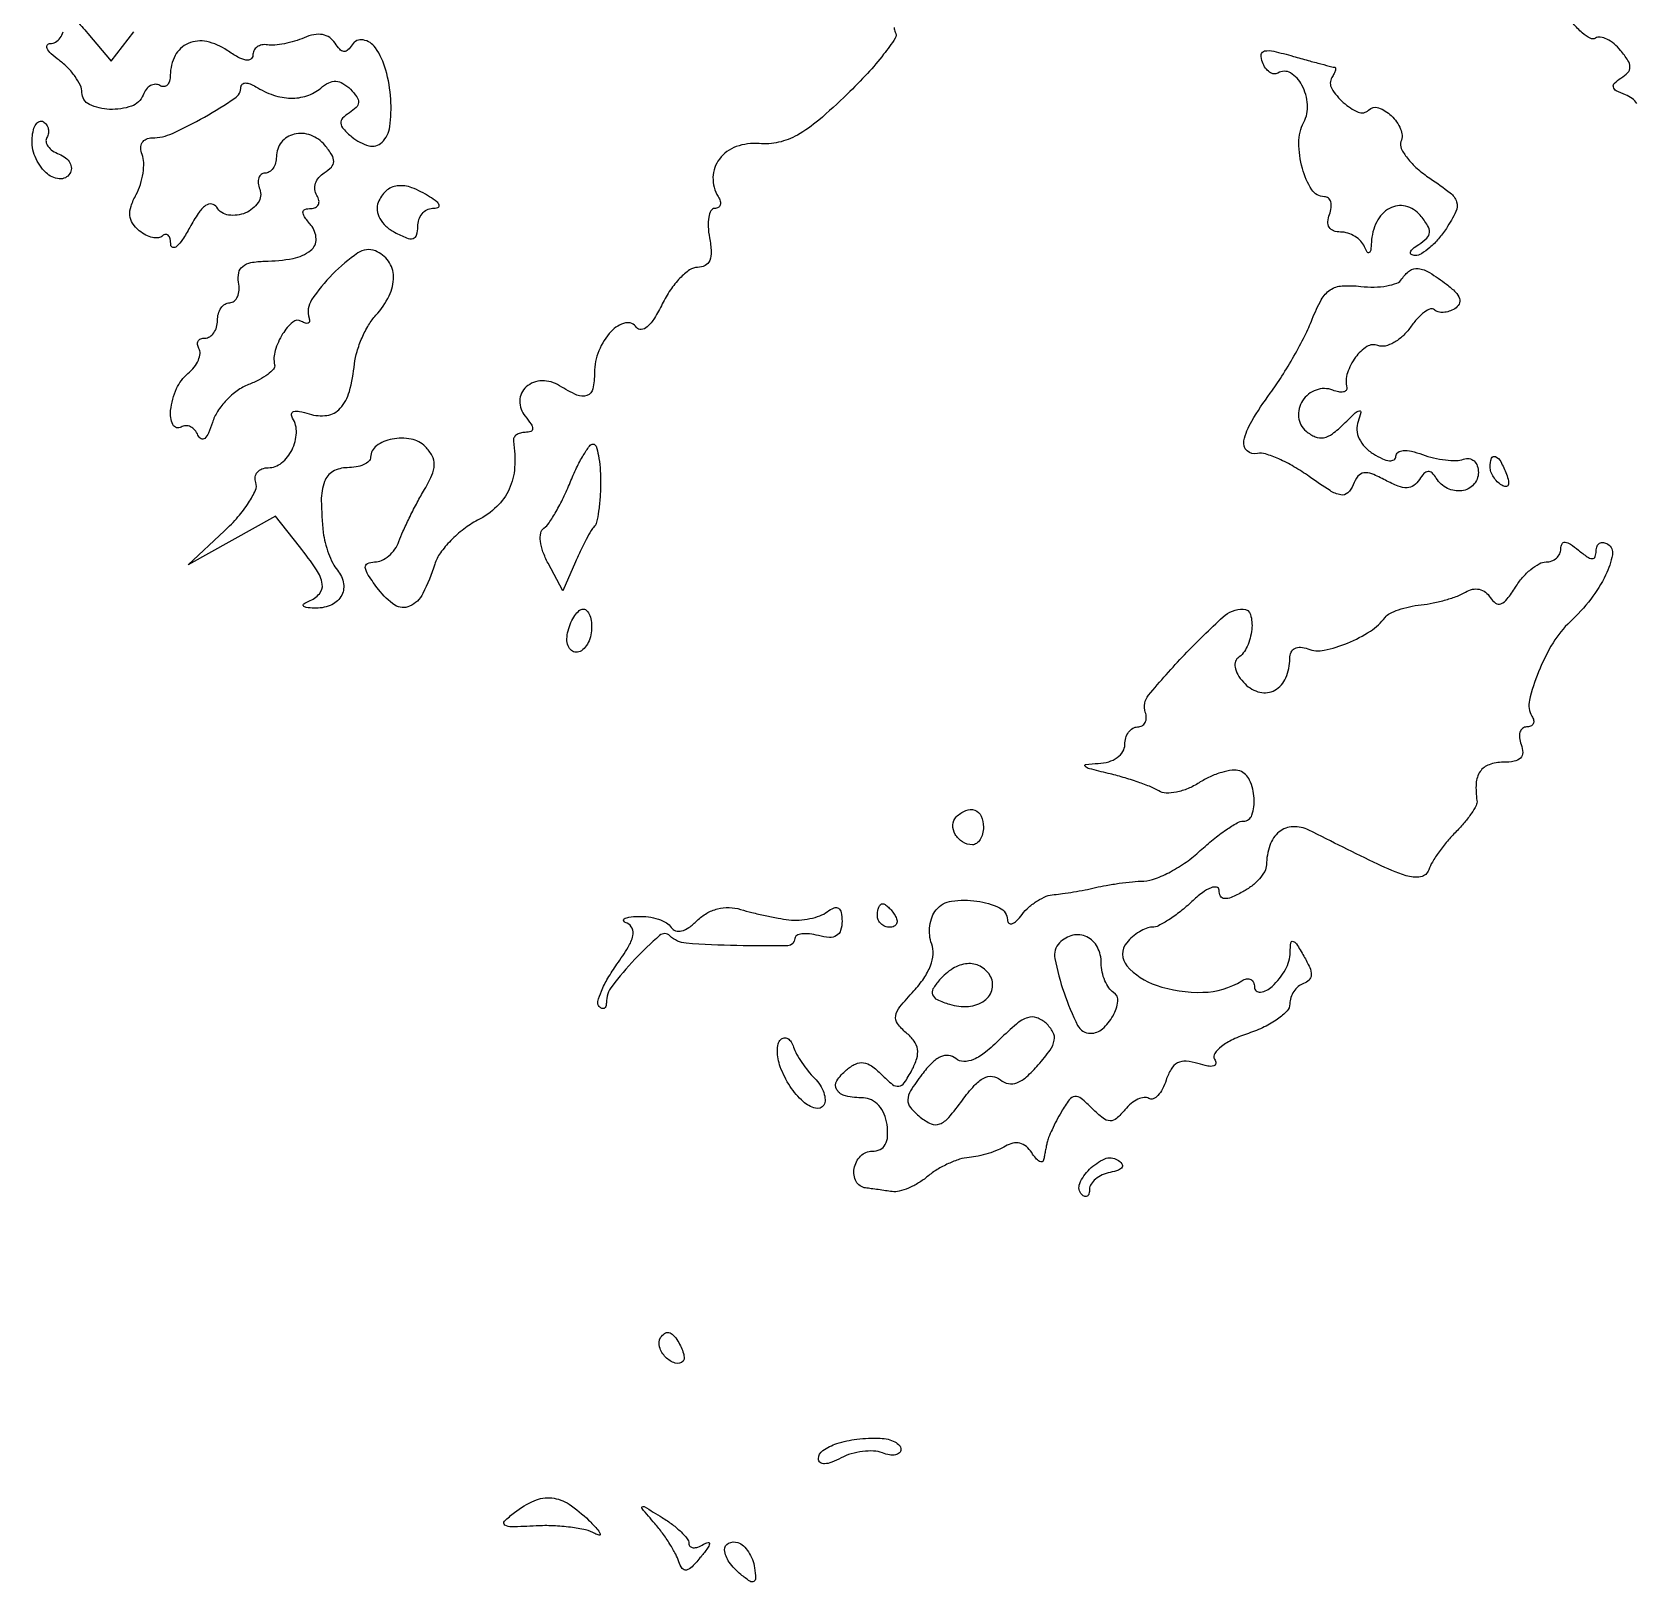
# Model space of a CAD drawing. Extents: x 1 to 578, y 1 to 707.
# Drawn here: x 278.3 to 414.2, y 223.4 to 355 of the extents above; entities that cross this region are included whole.
import ezdxf

# ---------------------------------------------------------------- set-up
doc = ezdxf.new("R2010")
doc.units = 0

msp = doc.modelspace()

# ---------------------------------------------------------------- linework, layer by layer
for points in [[(351.434898, 355.359984, 0.169908), (351.522157, 354.96415, -0.294484), (351.512163, 354.443803, -0.0169), (350.530641, 353.085609, -0.021376), (349.162847, 351.469334, -0.01364), (347.444465, 349.70549, -0.015769), (345.022191, 347.495336, -0.049151), (343.214118, 346.231959, -0.072099), (341.622616, 345.618863, -0.077316), (339.961121, 345.503308, 0.10894), (338.029278, 345.246547, 0.1421), (336.596859, 344.198919, 0.159785), (336.04878, 342.650133, 0.14521), (336.494469, 341.008949, -0.068467), (336.665481, 340.622748, -0.142507), (336.664511, 340.296379, -0.19045), (336.496898, 340.08151, -0.133773), (336.197689, 340, 0.27323), (335.881525, 339.81329, 0.082374), (335.68808, 339.265625, 0.057136), (335.638746, 338.458069, 0.033951), (335.755249, 337.5, -0.033884), (335.895841, 336.34512, -0.110103), (335.769203, 335.588897, -0.176214), (335.38158, 335.159311, -0.122572), (334.74148, 335, 0.153732), (334.064338, 334.786764, 0.048287), (333.246607, 334.088653, 0.043055), (332.43223, 333.084858, 0.036144), (331.747242, 331.897543, -0.025858), (331.08894, 330.700294, -0.069585), (330.469459, 329.954853, -0.153966), (329.954073, 329.716648, -0.294233), (329.558581, 329.905214, 0.327143), (328.624087, 330.283765, 0.144788), (327.413473, 329.566239, 0.089971), (326.365827, 327.927184, 0.097626), (326, 326.071429, -0.053376), (325.853834, 324.706133, -0.254931), (325.358981, 324.133348, -0.199461), (324.501963, 324.163115, -0.033882), (323.033538, 324.95811, 0.145932), (321.542888, 325.377296, 0.179248), (320.203919, 324.857314, 0.209014), (319.655088, 323.671754, 0.180468), (320.110114, 322.367321, -0.022742), (320.613289, 321.701631, -0.149283), (320.737609, 321.307287, -0.318696), (320.579259, 321.079765, -0.08665), (320.122445, 321, 0.06625), (319.702112, 320.944061, 0.094521), (319.364504, 320.779688, 0.118556), (319.16166, 320.535518, 0.154667), (319.118421, 320.25, -0.055754), (319.219376, 318.018439, -0.090232), (318.757667, 316.180835, -0.096152), (317.707575, 314.703229, -0.071114), (316.070869, 313.536648, 0.043736), (314.898085, 312.793726, 0.036643), (313.795722, 311.816423, 0.03815), (312.917576, 310.765226, 0.078246), (312.438937, 309.807607, -0.039175), (311.430413, 307.323362, -0.172132), (310.307307, 306.243168, -0.258741), (309.064156, 306.344554, -0.084399), (307.677306, 307.652562, -0.013447), (306.793516, 308.892206, -0.112564), (306.54737, 309.530077, -0.334636), (306.734152, 309.870565, -0.106198), (307.336684, 310, 0.108368), (307.930638, 310.130261, 0.068051), (308.532489, 310.514062, 0.063412), (309.050703, 311.080955, 0.066858), (309.39935, 311.75, -0.019384), (309.742361, 312.594922, -0.007849), (310.272075, 313.719809, -0.007753), (310.880452, 314.913621, -0.009769), (311.48198, 315.998287, 0.024396), (312.182865, 317.354137, 0.09672), (312.400649, 318.261831, 0.137192), (312.22541, 319.01011, 0.070786), (311.64354, 319.785032, 0.149496), (310.430922, 320.429654, 0.095689), (308.8235, 320.431278, 0.109611), (307.491393, 319.855248, 0.240562), (307, 318.893011, -0.208972), (306.850784, 318.551578, -0.081888), (306.4125, 318.262322, -0.06238), (305.765672, 318.065528, -0.042713), (305, 318, 0.132381), (303.802631, 317.677328, 0.174938), (303.082196, 316.818452, 0.092777), (302.813114, 315.217967, 0.021881), (302.98242, 312.5, 0.036129), (303.136249, 311.645883, 0.02702), (303.423036, 310.73318, 0.027579), (303.7892, 309.898982, 0.054497), (304.183664, 309.293805, -0.132021), (304.696942, 308.156715, -0.181031), (304.479561, 307.065829, -0.162435), (303.563907, 306.30414, -0.104998), (302.190983, 306.078947, -0.019863), (301.526115, 306.136518, -0.202031), (301.291436, 306.272383, -0.441201), (301.323664, 306.445828, -0.043159), (301.75, 306.662281, 0.115899), (302.653997, 307.299898, 0.226827), (302.891748, 308.127864, 0.106813), (302.413039, 309.328848, 0.018603), (300.968546, 311.312858), (298.937092, 313.895433), (295.218546, 311.827303), (291.5, 309.759173), (294.588475, 312.629587, 0.026605), (295.74015, 313.820195, 0.035311), (296.645804, 315.024004, 0.038068), (297.222935, 316.084731, 0.189118), (297.255141, 316.75, -0.11596), (297.209988, 317.226091, -0.142057), (297.390916, 317.632812, -0.129608), (297.77825, 317.904818, -0.088846), (298.309678, 318, 0.174142), (299.439073, 318.405651, 0.106222), (300.328323, 319.529244, 0.102506), (300.697941, 320.955652, 0.151857), (300.378015, 322.197376, -0.155219), (300.287669, 322.557819, -0.323872), (300.462234, 322.76984, -0.115282), (300.961983, 322.782843, -0.025955), (301.790614, 322.566457, 0.112351), (303.287986, 322.441032, 0.175729), (304.417895, 323.04096, 0.118621), (305.191688, 324.461935, 0.039094), (305.630749, 326.81638, -0.046696), (305.842067, 327.861311, -0.030388), (306.2688, 329.017341, -0.030503), (306.828303, 330.104318, -0.049844), (307.443368, 330.937422, 0.069336), (308.565054, 332.587183, 0.117203), (308.936685, 334.208512, 0.152688), (308.510058, 335.535531, 0.148655), (307.399553, 336.400172, 0.247264), (305.9161, 336.223712, 0.047358), (303.768448, 334.422668, 0.047388), (301.987286, 332.236211, 0.229859), (301.774777, 330.695048, -0.098651), (301.807672, 330.417995, -0.27925), (301.69859, 330.266202, -0.18836), (301.464702, 330.259019, -0.053029), (301.129561, 330.419927, 0.328058), (300.388976, 330.360242, 0.075884), (299.527819, 329.347972, 0.065411), (298.897505, 327.947065, 0.126689), (298.848564, 326.728033, -0.237505), (298.755587, 326.370564, -0.050223), (298.269486, 325.918071, -0.042497), (297.539898, 325.456272, -0.029018), (296.644017, 325.054755, 0.065338), (295.684864, 324.538449, 0.046391), (294.762962, 323.73473, 0.046712), (294.012978, 322.78361, 0.07025), (293.569393, 321.826722, -0.027106), (293.247789, 320.940214, -0.112781), (292.916377, 320.482625, -0.321658), (292.612265, 320.453049, -0.165013), (292.347289, 320.756231, 0.07861), (292.080371, 321.19347, 0.104488), (291.712713, 321.477402, 0.120711), (291.303463, 321.564256, 0.131358), (290.91459, 321.447214, -0.448355), (290.219584, 321.654155, -0.141989), (290.028308, 322.867628, -0.07045), (290.531632, 324.711933, -0.118293), (291.48899, 325.990862, 0.050777), (292.018024, 326.529284, 0.064546), (292.379611, 327.124078, 0.078442), (292.528516, 327.682148, 0.165938), (292.429973, 328.113307, -0.096707), (292.30238, 328.451507, -0.174428), (292.354029, 328.739534, -0.171182), (292.578731, 328.932242, -0.09272), (292.940983, 329, 0.140337), (293.344827, 329.115626, 0.099915), (293.688914, 329.440625, 0.085131), (293.920655, 329.926682, 0.06887), (294, 330.5, -0.067835), (294.078147, 331.073353, -0.084459), (294.306627, 331.559375, -0.099695), (294.64578, 331.88438, -0.14229), (295.043837, 332, 0.177391), (295.417952, 332.137041, 0.115759), (295.694732, 332.510306, 0.086708), (295.829087, 333.072533, 0.057349), (295.793837, 333.737211, -0.092406), (295.807275, 334.540288, -0.174208), (296.139633, 335.087307, -0.126493), (296.840687, 335.407314, -0.039528), (298, 335.520766, 0.040185), (300.413049, 335.760108, 0.121637), (301.908803, 336.430358, 0.239361), (302.370517, 337.417353, 0.166616), (301.926114, 338.589028, -0.0201), (301.380036, 339.303598, -0.156189), (301.256587, 339.699222, -0.32945), (301.426366, 339.925399, -0.072722), (301.936572, 340, 0.108465), (302.332805, 340.086978, 0.182035), (302.569135, 340.326592, 0.161603), (302.604544, 340.687003, 0.082958), (302.430902, 341.111803, -0.117422), (302.269793, 341.598287, -0.100573), (302.331547, 342.135534, -0.092772), (302.607827, 342.641349, -0.083262), (303.057583, 343.035588, 0.059697), (303.664514, 343.51923, 0.191051), (303.862877, 343.986882, 0.1481), (303.708082, 344.545226, 0.032065), (303.112585, 345.364344, 0.130114), (301.914398, 346.218471, 0.149207), (300.515925, 346.308509, 0.168921), (299.424825, 345.614343, 0.168954), (299, 344.393011, -0.067779), (298.927488, 343.860551, -0.084422), (298.715469, 343.409197, -0.099683), (298.400757, 343.107373, -0.142398), (298.031385, 343, 0.166391), (297.706304, 342.888739, 0.150891), (297.501838, 342.597281, 0.108279), (297.458896, 342.153721, 0.061879), (297.588855, 341.629042, -0.246372), (297.456712, 340.501989, -0.144979), (296.378382, 339.624606, -0.135792), (294.942201, 339.44396, -0.221629), (293.934858, 340.105401, 0.225658), (293.511353, 340.378856, 0.195588), (292.995833, 340.24346, 0.083687), (292.37125, 339.587205, 0.024332), (291.644946, 338.389271, -0.019824), (291.038707, 337.368734, -0.063258), (290.527995, 336.764869, -0.259413), (290.216759, 336.690418, -0.328535), (290.040038, 336.916667, 0.04687), (289.978913, 337.415502, 0.13282), (289.818476, 337.723903, 0.249443), (289.594097, 337.802794, 0.159991), (289.342009, 337.675343, -0.169715), (288.99131, 337.506294, -0.08292), (288.489261, 337.532683, -0.067236), (287.917114, 337.742991, -0.051598), (287.363023, 338.113681, -0.073496), (286.799236, 338.741968, -0.125272), (286.56843, 339.404187, -0.104104), (286.663471, 340.183612, -0.040672), (287.098017, 341.183146, 0.045659), (287.461776, 342.043173, 0.03994), (287.683534, 342.994344, 0.041986), (287.742205, 343.891668, 0.087164), (287.608388, 344.578141, -0.085278), (287.498042, 345.133142, -0.141112), (287.617323, 345.592127, -0.15362), (287.95152, 345.891995, -0.107019), (288.450345, 346, 0.106791), (290.176894, 346.373014, 0.023366), (292.89969, 347.763907, 0.018008), (295.487314, 349.368294, 0.247887), (295.993677, 350.309017, -0.213009), (296.102683, 350.548237, -0.177096), (296.36533, 350.650997, -0.099641), (296.770016, 350.578924, -0.045913), (297.25, 350.337137, 0.057175), (298.748798, 349.623881, 0.077069), (300.225467, 349.3611, 0.085775), (301.588183, 349.565456, 0.093456), (302.758343, 350.214406, -0.056899), (303.447777, 350.665164, -0.126753), (304.056105, 350.796868, -0.128329), (304.647387, 350.617705, -0.059049), (305.284022, 350.115978, -0.041311), (305.822741, 349.480042, -0.167843), (305.964579, 349.000651, -0.190115), (305.773341, 348.573183, -0.055258), (305.194306, 348.120088, 0.059915), (304.616672, 347.659381, 0.224252), (304.467333, 347.232654, 0.164436), (304.688168, 346.751793, 0.030409), (305.408861, 346.075639, 0.107377), (306.850482, 345.327333, 0.265005), (307.964182, 345.615563, 0.169035), (308.630831, 346.945879, 0.048524), (308.707189, 349.282558, 0.05121), (308.291952, 351.751307, 0.086946), (307.397611, 353.639122, 0.193569), (306.362459, 354.306293, 0.311344), (305.438758, 353.900908, -0.064445), (305.07675, 353.455332, -0.216775), (304.730209, 353.335527, -0.185943), (304.373679, 353.512959, -0.046974), (303.975925, 354.038955, 0.105582), (303.523666, 354.511033, 0.107165), (302.920379, 354.754052, 0.090317), (302.184927, 354.746167, 0.05472), (301.350925, 354.487998, -0.029458), (300.550544, 354.195263, -0.02501), (299.676522, 353.979778, -0.025768), (298.859063, 353.864424, -0.062213), (298.25, 353.886117, 0.087179), (297.772785, 353.879412, 0.109312), (297.367188, 353.705183, 0.119326), (297.097144, 353.390866, 0.118614), (297, 352.987133, -0.264918), (296.82044, 352.67202, -0.184162), (296.407215, 352.6008, -0.078105), (295.721749, 352.850594, -0.026421), (294.81815, 353.414819, 0.100224), (293.104784, 354.162012, 0.156722), (291.517468, 354.003611, 0.170553), (290.409528, 352.97511, 0.121774), (290, 351.318538, -0.063851), (289.934633, 350.808756, -0.135072), (289.737031, 350.466483, -0.19153), (289.44448, 350.342718, -0.14483), (289.104785, 350.435239, 0.145747), (288.72285, 350.538528, 0.123848), (288.319049, 350.425999, 0.101047), (287.953802, 350.105892, 0.070956), (287.687049, 349.626846, -0.222681), (286.707538, 348.684284, -0.092066), (284.843015, 348.413254, -0.101562), (283.128224, 348.835969, -0.289362), (282.5, 349.830611, 0.110216), (282.363713, 350.441378, 0.043919), (281.929793, 351.187301, 0.040717), (281.301578, 351.939167, 0.040521), (280.55887, 352.580611, -0.027169), (279.89002, 353.127815, -0.086382), (279.537842, 353.583055, -0.275168), (279.552093, 353.862574, -0.25077), (279.80887, 354, 0.134197), (280.263099, 354.124148, 0.100453), (280.650106, 354.473168, 0.087232), (280.910531, 354.995247, 0.072296)], [(281.973733, 356.004152, -0.012675), (282.986341, 354.860784), (284.972683, 352.5), (286.917019, 354.983827, 0.028115)], [(414.460061, 348.90398, 0.096277), (414.063068, 349.329512, 0.065521), (413.479536, 349.646226, -0.029684), (412.707927, 349.996148, -0.209266), (412.456897, 350.310987, -0.27803), (412.554011, 350.6464, -0.048295), (413.101852, 351.062948, 0.065215), (413.680865, 351.534843, 0.194723), (413.863191, 352.002013, 0.141304), (413.691952, 352.569037, 0.029681), (413.072391, 353.412774, 0.045823), (412.513109, 353.97328, 0.060379), (411.907408, 354.365199, 0.074359), (411.34884, 354.541199, 0.179484), (410.930625, 354.457124, -0.267915), (410.486679, 354.443784, -0.054979), (409.815243, 354.906443, -0.044289), (409.056716, 355.690132, -0.028431)]]:
    msp.add_lwpolyline(points, format="xyb")
for points in [[(388.802415, 352, -0.385683), (388.879433, 351.93021, -0.088908), (388.864344, 351.739534, -0.049899), (388.758042, 351.453684, -0.024461), (388.570027, 351.113307, 0.279659), (388.562358, 350.176774, 0.076974), (389.541993, 348.991854, 0.079605), (390.811407, 348.182787, 0.307682), (391.682157, 348.348823, -0.287796), (392.528964, 348.542594, -0.109151), (393.606411, 347.877647, -0.094958), (394.403802, 346.739355, -0.198447), (394.4356, 345.676887, 0.206513), (394.462202, 345.091526, 0.053814), (394.973866, 344.275843, 0.045502), (395.81455, 343.389032, 0.033044), (396.893616, 342.560024, -0.016979), (398.617689, 341.321426, -0.150568), (399.151323, 340.565943, -0.194689), (399.094519, 339.737798, -0.031758), (398.283566, 338.310024, -0.031975), (397.620686, 337.427041, -0.037259), (396.881193, 336.683068, -0.040488), (396.173764, 336.164011, -0.14234), (395.63499, 336.015313, -0.123275), (395.323231, 336.097848, -0.359762), (395.247273, 336.290258, -0.141678), (395.445911, 336.582998, -0.032252), (395.935698, 336.939097, 0.050292), (396.630597, 337.48363, 0.191977), (396.853907, 337.975355, 0.155752), (396.69865, 338.554155, 0.030418), (396.053019, 339.436116, 0.162786), (394.82391, 340.198734, 0.187682), (393.464908, 340.009359, 0.150767), (392.375914, 338.868204, 0.103938), (391.921053, 337.127555, -0.018591), (391.864101, 336.464226, -0.221924), (391.73097, 336.251688, -0.429012), (391.560835, 336.29262, -0.035176), (391.337719, 336.75, 0.093567), (391.031283, 337.227958, 0.065525), (390.533923, 337.632812, 0.063467), (389.929853, 337.906639, 0.074848), (389.309678, 338, -0.08699), (388.719015, 338.103547, -0.166532), (388.348168, 338.401674, -0.157784), (388.226208, 338.878005, -0.076165), (388.361626, 339.5, 0.058019), (388.508566, 340.074263, 0.103071), (388.47415, 340.559375, 0.148778), (388.26935, 340.877748, 0.177782), (387.936391, 341, -0.257969), (386.863363, 341.593083, -0.072811), (386.064119, 343.404309, -0.066797), (385.764248, 345.582483, -0.122202), (386.18756, 347.313922, 0.139789), (386.501342, 348.821547, 0.103135), (386.030875, 350.469295, 0.136819), (385.059568, 351.500256, 0.281287), (383.991478, 351.494733, -0.173372), (383.651262, 351.422132, -0.119661), (383.280801, 351.566366, -0.089923), (382.934392, 351.915163, -0.059117), (382.67015, 352.417191, -0.114784), (382.58142, 353.056826, -0.335528), (382.863069, 353.366416, -0.104401), (383.631661, 353.348829, -0.012094), (385.308764, 352.911448, 0.00245), (386.549371, 352.562215, 0.003576), (387.645962, 352.267738, 0.001775), (388.57898, 352.02786, 0.062104)], [(279.522055, 346.035686, 0.181806), (279.451043, 345.674041, 0.117611), (279.619023, 345.276661, 0.086703), (280.01075, 344.901543, 0.056149), (280.569126, 344.611848, -0.073368), (281.11543, 344.304197, -0.102989), (281.477562, 343.879618, -0.124092), (281.600159, 343.407402, -0.141091), (281.474354, 342.958505, -0.28701), (280.579432, 342.51709, -0.166227), (279.45029, 343.03522, -0.107591), (278.521843, 344.401716, -0.114907), (278.274759, 345.997418, -0.044099), (278.386647, 346.676376, -0.089336), (278.611489, 347.167064, -0.154357), (278.905984, 347.394041, -0.229906), (279.223898, 347.361624, -0.101234), (279.493496, 347.107757, -0.098435), (279.645081, 346.765954, -0.097413), (279.655249, 346.389109, -0.096885)], [(307.644227, 340.515254, 0.121376), (307.56031, 339.846542, 0.096726), (307.782496, 339.151929, 0.082942), (308.292532, 338.505422, 0.061565), (309.037238, 337.980071, 0.023812), (310.053406, 337.496976, 0.160942), (310.601431, 337.454683, 0.271715), (310.903772, 337.749468, 0.066958), (311, 338.464816, -0.079797), (311.094373, 339.052381, -0.090242), (311.367188, 339.553538, -0.099404), (311.773214, 339.891478, -0.121525), (312.25, 340.015313, 0.066727), (312.704915, 340.081977, 0.405416), (312.8125, 340.269141, 0.167501), (312.621859, 340.559769, 0.021149), (312, 341, 0.051968), (310.503124, 341.760156, 0.119788), (309.259199, 341.919758, 0.159216), (308.304551, 341.485843, 0.116015)], [(398.309841, 333.564197, -0.034525), (399.060788, 332.908558, -0.116747), (399.399678, 332.357781, -0.202559), (399.362136, 331.892769, -0.13505), (398.99331, 331.495865, -0.058256), (398.51837, 331.273899, -0.065437), (398.023388, 331.17864, -0.075008), (397.584212, 331.218405, -0.137192), (397.273164, 331.393503, 0.285795), (396.940604, 331.470896, 0.074136), (396.429797, 331.207492, 0.052654), (395.832105, 330.673348, 0.031326), (395.23594, 329.926464, -0.051129), (394.586364, 329.175575, -0.060424), (393.830667, 328.619074, -0.07071), (393.088035, 328.328592, -0.150644), (392.479004, 328.369683, 0.237), (391.546268, 328.277034, 0.092689), (390.571967, 327.370709, 0.082027), (389.896732, 326.051204, 0.12871), (389.829245, 324.785988, -0.23286), (389.770412, 324.560147, -0.173444), (389.542858, 324.431389, -0.092698), (389.147357, 324.436697, -0.042054), (388.648218, 324.581497, 0.180278), (387.228906, 324.59524, 0.163152), (386.07507, 323.680175, 0.171971), (385.74157, 322.294794, 0.195873), (386.381723, 321.098161, 0.072001), (387.165088, 320.618986, 0.149963), (387.869714, 320.542941, 0.114856), (388.622366, 320.878073, 0.033377), (389.5881, 321.715483, -0.006705), (390.558216, 322.6518, -0.145925), (390.908047, 322.827071, -0.548743), (391.037845, 322.685401, -0.024858), (390.793826, 321.928234, 0.10921), (390.689446, 321.207977, 0.092394), (390.886102, 320.462445, 0.081334), (391.370981, 319.760469, 0.061517), (392.099779, 319.16976, 0.03207), (392.86096, 318.759709, 0.081075), (393.465499, 318.593559, 0.168459), (393.841889, 318.680643, 0.257912), (394, 318.966775, -0.242461), (394.17236, 319.301318, -0.138841), (394.61045, 319.457963, -0.075018), (395.319956, 319.399454, -0.030515), (396.25, 319.11883, 0.031344), (397.203208, 318.83294, 0.02931), (398.20625, 318.660642, 0.030585), (399.114522, 318.614862, 0.082056), (399.75, 318.726914, -0.125309), (400.225752, 318.76935, -0.146181), (400.632812, 318.572385, -0.126243), (400.90556, 318.154876, -0.082062), (401, 317.583333, -0.188167), (400.601697, 316.562428, -0.175255), (399.60343, 316.042919, -0.149869), (398.376361, 316.246824, -0.139655), (397.434017, 317.106763, 0.061918), (397.075514, 317.552592, 0.213625), (396.735207, 317.676406, 0.189957), (396.38744, 317.509519, 0.048628), (396.002174, 317.003518, -0.097812), (395.524488, 316.489293, -0.152464), (394.95589, 316.297948, -0.100433), (394.201887, 316.433733, -0.028264), (393.112337, 316.939879, 0.026751), (391.972622, 317.473524, 0.132358), (391.275688, 317.558431, 0.196576), (390.782859, 317.269572, 0.07163), (390.380612, 316.549477, -0.112367), (389.923454, 315.866997, -0.240061), (389.33081, 315.692987, -0.096354), (388.415357, 316.056221, -0.012234), (386.648525, 317.250272, 0.022912), (385.353562, 318.085721, 0.027414), (384.061133, 318.746026, 0.027881), (382.93349, 319.172752, 0.133725), (382.253076, 319.200083, -0.247469), (381.3738, 319.433485, -0.264815), (381.105462, 320.275835, -0.08318), (381.767136, 321.955185, -0.023159), (383.340177, 324.316722, 0.017771), (384.325643, 325.762164, 0.011918), (385.352398, 327.478882, 0.012012), (386.268324, 329.191291, 0.023107), (386.904082, 330.611387, -0.031397), (387.674873, 332.25934, -0.119918), (388.433233, 333.091609, -0.134422), (389.438452, 333.431313, -0.043667), (391.020109, 333.386015, 0.033174), (392.171513, 333.328873, 0.04102), (393.239872, 333.434695, 0.045852), (394.087988, 333.671577, 0.164772), (394.515221, 334.024629, -0.100783), (395.161636, 334.712328, -0.186155), (395.894844, 334.897478, -0.108562), (396.856856, 334.560395, -0.023859)], [(326.510165, 316.75, -0.014993), (326.467727, 315.468824, -0.019841), (326.347983, 314.307812, -0.01758), (326.179233, 313.367698, -0.151021), (325.97233, 313, 0.070072), (325.707385, 312.667226, 0.01044), (325.287015, 311.918529, 0.011574), (324.826502, 311.006492, 0.009741), (324.380325, 310.020525), (323.31599, 307.541051), (322.05475, 309.897699, -0.036215), (321.620523, 310.872675, -0.057378), (321.410531, 311.761636, -0.075573), (321.434072, 312.463639, -0.199128), (321.703529, 312.877174, 0.094899), (322.135185, 313.312315, 0.017692), (322.732378, 314.271732, 0.018381), (323.358057, 315.46009, 0.015879), (323.928094, 316.75, -0.015799), (324.478146, 317.995227, -0.023414), (325.044153, 319.045313, -0.020264), (325.565188, 319.837624, -0.241689), (325.881486, 320, -0.325048), (326.130084, 319.819294, -0.030663), (326.329684, 319.045313, -0.030058), (326.467945, 317.995782, -0.018505)], [(403.381557, 317.448062, -0.036408), (403.556862, 316.868281, -0.155351), (403.525685, 316.512472, -0.32948), (403.325929, 316.393111, -0.1144), (402.988546, 316.507079, -0.061454), (402.610411, 316.810572, -0.051183), (402.290385, 317.21498, -0.053277), (402.072509, 317.65395, -0.088797), (402, 318.059017, -0.079093), (402.117673, 318.798253, -0.444011), (402.441482, 318.942608, -0.168622), (402.894727, 318.51997, -0.029964)], [(411, 310.936572, -0.091521), (411.074712, 311.341321, -0.170135), (411.287734, 311.59315, -0.175395), (411.605974, 311.652503, -0.097988), (411.979521, 311.512657, -0.311234), (412.37504, 310.611923, -0.065468), (411.80325, 308.889103, -0.051632), (410.53911, 306.847337, -0.040823), (408.788349, 304.92665, 0.069097), (407.337483, 303.142637, 0.040228), (406.09957, 300.671377, 0.038068), (405.33342, 298.261989, 0.1989), (405.551863, 296.916084, -0.089009), (405.689947, 296.566335, -0.167825), (405.649854, 296.2691, -0.1774), (405.438358, 296.070874, -0.100808), (405.090402, 296, 0.172457), (404.747127, 295.877971, 0.149855), (404.53372, 295.559375, 0.105471), (404.493584, 295.074174, 0.059765), (404.638374, 294.5, -0.089917), (404.765522, 293.828212, -0.20361), (404.570724, 293.359682, -0.150258), (404.035126, 293.083046, -0.044649), (403.106989, 293, 0.084361), (401.918391, 292.79802, 0.159773), (401.155226, 292.213613, 0.135779), (400.811375, 291.211395, 0.054353), (400.881579, 289.75, -0.160528), (400.815814, 289.346936, -0.027421), (400.414433, 288.669531, -0.027479), (399.834251, 287.897853, -0.021447), (399.125, 287.125, 0.021408), (398.373641, 286.306391, 0.019234), (397.666376, 285.397566, 0.019661), (397.095425, 284.532799, 0.055675), (396.79245, 283.877351, -0.275674), (396.102589, 283.283122, -0.123663), (394.863893, 283.373708, -0.033501), (392.466142, 284.348274, -0.002975), (386.615981, 287.239308, 0.124819), (385.268821, 287.535719, 0.165307), (384.101429, 287.09707, 0.138882), (383.305193, 285.952278, 0.079949), (383.015313, 284.285184, -0.127269), (382.867726, 283.743028, -0.050986), (382.416998, 283.112799, -0.046115), (381.766306, 282.4994, -0.043112), (381, 282, -0.022204), (380.021858, 281.531122, -0.118563), (379.442153, 281.433657, -0.260221), (379.12232, 281.642563, -0.121351), (379, 282.13913, 0.351518), (378.791462, 282.399104, 0.154628), (378.322184, 282.357637, 0.063819), (377.578047, 281.929172, 0.026081), (376.685549, 281.174314, -0.020994), (375.721476, 280.341961, -0.024568), (374.738681, 279.638705, -0.024604), (373.862513, 279.133813, -0.11895), (373.307993, 279, 0.094832), (372.822898, 278.90716, 0.042217), (372.238105, 278.615542, 0.039778), (371.652863, 278.191983, 0.043047), (371.158689, 277.691208, 0.366982), (371.17972, 275.729535, 0.134965), (373.66566, 274.071097, 0.085905), (377.630591, 273.477442, 0.133486), (380.926026, 274.454282, -0.086766), (381.336173, 274.618326, -0.16563), (381.68452, 274.576002, -0.179156), (381.91658, 274.335271, -0.103494), (382, 273.936572, 0.453225), (382.509008, 273.49038, 0.160923), (383.501685, 273.970441, 0.070471), (384.630525, 275.42334, 0.125945), (385.030409, 276.872445, -0.025246), (385.086118, 277.676649, -0.458534), (385.27498, 277.803458, -0.187119), (385.563518, 277.589293, -0.009158), (386.190198, 276.553263, -0.026148), (386.685624, 275.586117, -0.108966), (386.817522, 274.948694, -0.194022), (386.636709, 274.516598, -0.117904), (386.15979, 274.21993, 0.094511), (385.7165, 273.971848, 0.070212), (385.340688, 273.553531, 0.068381), (385.086893, 273.03501, 0.079826), (385, 272.494219, -0.191407), (384.764015, 271.900356, -0.048997), (383.96917, 271.208264, -0.042729), (382.83426, 270.538592, -0.032237), (381.490791, 269.996961, 0.029764), (380.181206, 269.476498, 0.053061), (379.190022, 268.877197, 0.078261), (378.629232, 268.292761, 0.298991), (378.616021, 267.812275, -0.149469), (378.712614, 267.444486, -0.328407), (378.540763, 267.229578, -0.117216), (378.042528, 267.215483, -0.025567), (377.205881, 267.434656, 0.056926), (376.199361, 267.631992, 0.141126), (375.469944, 267.483731, 0.140445), (374.928911, 266.969514, 0.056161), (374.508655, 266.027269, -0.0416), (374.19942, 265.276008, -0.070987), (373.808405, 264.722906, -0.106585), (373.40282, 264.444645, -0.240091), (373.04131, 264.474469, 0.174753), (372.639898, 264.559005, 0.075854), (372.109725, 264.400872, 0.061827), (371.538181, 264.038724, 0.047484), (371.013999, 263.516868, -0.039505), (370.287808, 262.770494, -0.191329), (369.741398, 262.57595, -0.162139), (369.154271, 262.795288, -0.026605), (368.240256, 263.616887, 0.024169), (367.298884, 264.471398, 0.201207), (366.758825, 264.633516, 0.211452), (366.280617, 264.358283, 0.026879), (365.615676, 263.339008, 0.010367), (365.197479, 262.579935, 0.011046), (364.820224, 261.819896, 0.010686), (364.524663, 261.15317, 0.049309), (364.401112, 260.75, 0.001091), (364.333095, 260.408572, 0.000641), (364.253172, 260, 0.000641), (364.174335, 259.591417, 0.001095), (364.109687, 259.25, -0.275681), (363.975472, 259.097879, -0.219633), (363.754182, 259.125134, -0.082863), (363.442009, 259.399095, -0.030144), (363.096491, 259.878115, 0.080063), (362.642933, 260.390682, 0.111606), (362.097234, 260.663993, 0.113835), (361.495306, 260.673225, 0.085763), (360.879385, 260.425456, -0.040496), (360.238114, 260.09759, -0.022788), (359.415087, 259.800784, -0.022618), (358.551452, 259.575365, -0.03415), (357.782174, 259.465534, 0.059222), (356.983875, 259.310477, 0.029825), (356.025777, 258.939105, 0.029129), (355.06872, 258.4315, 0.038154), (354.264593, 257.854788, -0.037047), (353.497077, 257.301759, -0.036287), (352.651162, 256.863753, -0.038614), (351.853158, 256.592158, -0.10045), (351.25, 256.561594, 0.001656), (350.69846, 256.642857, 0.001143), (350.073438, 256.731375, 0.001152), (349.472028, 256.813733, 0.002359), (349, 256.875, -0.242492), (348.20253, 257.42076, -0.170401), (348.028976, 258.515104, -0.149244), (348.580273, 259.582953, -0.202168), (349.569551, 260, 0.110326), (350.23315, 260.148229, 0.157322), (350.671038, 260.557484, 0.116249), (350.867872, 261.253407, 0.046348), (350.819551, 262.25, 0.064588), (350.57231, 263.143082, 0.081306), (350.116161, 263.868511, 0.092661), (349.508459, 264.342514, 0.118052), (348.820579, 264.512754, -0.050987), (347.30783, 264.679034, -0.205808), (346.567234, 265.204751, -0.281513), (346.568214, 265.967007, -0.082175), (347.369888, 266.892017, -0.060639), (348.147427, 267.392145, -0.145467), (348.817149, 267.501293, -0.125419), (349.50276, 267.229922, -0.039765), (350.346235, 266.510908, 0.024645), (351.28431, 265.661016, 0.209329), (351.819112, 265.510619, 0.212827), (352.287005, 265.802634, 0.025517), (352.931168, 266.871385, 0.047459), (353.344589, 267.858702, 0.113863), (353.403646, 268.645135, 0.122541), (353.112769, 269.341527, 0.059707), (352.445675, 270.045085, -0.059666), (351.710408, 270.820417, -0.207896), (351.55676, 271.4774, -0.126646), (351.914499, 272.252996, -0.01752), (353.093202, 273.599209, 0.039955), (353.943566, 274.663078, 0.05762), (354.498665, 275.731038, 0.06899), (354.72799, 276.726288, 0.114272), (354.609261, 277.575867, -0.069257), (354.439034, 278.309111, -0.054948), (354.455284, 279.122994, -0.056278), (354.645004, 279.89098, -0.084727), (354.989097, 280.486862, -0.186574), (356.303732, 281.220774, -0.070256), (358.447216, 281.220721, -0.075435), (360.371121, 280.644735, -0.282491), (361.031803, 279.633423, 0.196647), (361.155544, 279.353626, 0.286057), (361.41211, 279.299254, 0.108768), (361.810187, 279.551656, 0.033635), (362.281803, 280.087442, -0.049418), (362.858661, 280.702576, -0.040553), (363.58278, 281.23911, -0.042144), (364.337152, 281.624569, -0.079907), (365, 281.77884, 0.01662), (365.716036, 281.852443, 0.007559), (366.646875, 281.993874, 0.007475), (367.624605, 282.172652, 0.010183), (368.5, 282.364887, -0.016016), (369.417891, 282.555261, -0.009299), (370.530543, 282.727839, -0.009289), (371.653415, 282.859479, -0.015445), (372.603977, 282.923489, 0.082262), (373.599627, 283.125838, 0.031972), (374.882315, 283.7119, 0.030587), (376.218072, 284.537592, 0.033162), (377.405499, 285.5, -0.016167), (378.50784, 286.457269, -0.020427), (379.589256, 287.265625, -0.018953), (380.530662, 287.859976, -0.132072), (381.051522, 288, 0.320163), (381.788064, 288.525492, 0.100849), (381.974146, 289.94465, 0.086019), (381.593243, 291.486092, 0.209757), (380.75, 292.261334, 0.113439), (380.117189, 292.327369, 0.040143), (379.219168, 292.143293, 0.03735), (378.230405, 291.774404, 0.035927), (377.293976, 291.258471, -0.045086), (376.360675, 290.766292, -0.049306), (375.381508, 290.466995, -0.055202), (374.501805, 290.38954, -0.133561), (373.881267, 290.573381, 0.043172), (373.215701, 290.909196, 0.012071), (372.122153, 291.316889, 0.012083), (370.857758, 291.719891, 0.012433), (369.58729, 292.057216, -0.004599), (367.993081, 292.453869, -0.134352), (367.632523, 292.660387, -0.631515), (367.689418, 292.8197, -0.013947), (368.75, 292.897639, 0.060605), (369.633906, 293.046207, 0.083003), (370.35794, 293.39883, 0.100301), (370.831473, 293.905077, 0.138905), (371, 294.5, -0.070529), (371.081267, 295.073262, -0.086171), (371.318229, 295.559375, -0.100211), (371.670216, 295.884375, -0.137303), (372.083333, 296, 0.128379), (372.461832, 296.098811, 0.145158), (372.722993, 296.367188, 0.123655), (372.821063, 296.772482, 0.08031), (372.73962, 297.25, -0.262312), (373.007989, 298.693154, -0.015604), (376.070634, 302.128331, -0.017615), (379.338957, 305.337306, -0.187401), (381.044982, 306, -0.333391), (381.663658, 305.535893, -0.098583), (381.773231, 304.280436, -0.077127), (381.378245, 302.815846, -0.132674), (380.587821, 301.840751, 0.197715), (380.357583, 301.469064, 0.109984), (380.387289, 300.92843, 0.078747), (380.68044, 300.291162, 0.04931), (381.202106, 299.655036, 0.136618), (382.462996, 298.943371, 0.19175), (383.729706, 299.117502, 0.164786), (384.665684, 300.166234, 0.100843), (385, 301.806989, -0.102951), (385.11051, 302.338012, -0.169842), (385.41858, 302.670811, -0.145219), (385.908262, 302.7696, -0.069375), (386.539533, 302.623203, 0.144046), (387.915382, 302.512506, 0.045587), (389.905763, 303.121555, 0.045793), (391.838021, 304.126479, 0.09136), (393.090681, 305.301233, -0.118729), (393.478874, 305.627659, -0.031709), (394.228013, 305.943886, -0.030286), (395.151162, 306.20483, -0.027184), (396.132983, 306.363852, 0.023506), (397.168369, 306.523745, 0.019487), (398.252044, 306.788007, 0.019924), (399.22737, 307.109056, 0.048972), (399.904105, 307.440734, -0.084718), (400.492762, 307.678957, -0.107962), (401.076897, 307.679202, -0.110167), (401.59924, 307.437034, -0.091164), (402.011599, 306.981232, 0.104026), (402.459778, 306.51052, 0.253038), (402.921507, 306.460955, 0.131313), (403.448932, 306.861796, 0.025393), (404.140343, 307.853117, -0.038712), (404.746406, 308.674588, -0.041921), (405.457212, 309.369353, -0.045964), (406.163141, 309.850575, -0.127297), (406.740547, 310, 0.087885), (407.221432, 310.085183, 0.094606), (407.630036, 310.329718, 0.100068), (407.903368, 310.694251, 0.111436), (408, 311.122445, -0.122183), (408.101643, 311.532179, -0.300026), (408.361364, 311.674576, -0.128583), (408.808783, 311.51771, -0.024942), (409.5, 311, 0.020663), (410.240932, 310.435097, 0.142917), (410.669175, 310.290242, 0.325525), (410.913403, 310.452761, 0.088789)], [(325.737601, 304.166667, -0.060658), (325.598157, 303.465649, -0.075019), (325.29857, 302.871875, -0.089618), (324.891236, 302.472925, -0.150174), (324.436954, 302.333333, -0.176213), (324.033412, 302.480109, -0.129831), (323.756738, 302.871875, -0.094662), (323.656178, 303.465116, -0.0588), (323.753835, 304.166667, -0.03944), (323.997801, 304.86834, -0.050939), (324.333664, 305.461458, -0.060516), (324.705287, 305.870156, -0.179902), (325.054482, 306, -0.218241), (325.357613, 305.861072, -0.088892), (325.593902, 305.461458, -0.065306), (325.730358, 304.868657, -0.042778)], [(359, 287.5, -0.06085), (358.929934, 286.926402, -0.079459), (358.723586, 286.440625, -0.097386), (358.417907, 286.1154, -0.156819), (358.059017, 286, -0.139398), (357.230079, 286.235684, -0.123736), (356.603969, 286.880661, -0.139481), (356.401415, 287.683432, -0.191124), (356.693853, 288.36052, -0.094876), (357.508765, 288.913511, -0.1934), (358.269246, 288.932483, -0.202875), (358.806289, 288.424643, -0.103624)], [(342.5, 279.629073, 0.046221), (343.357484, 279.603755, 0.036263), (344.279688, 279.729348, 0.037356), (345.126987, 279.975312, 0.070782), (345.75, 280.31448, -0.058558), (346.32341, 280.644989, -0.250053), (346.704057, 280.612878, -0.20944), (346.935206, 280.262876, -0.042715), (347, 279.505813, -0.074731), (346.8841, 278.734693, -0.183552), (346.537676, 278.289646, -0.153396), (345.931843, 278.140176, -0.048349), (345, 278.289749, 0.034644), (344.233405, 278.434414, 0.060414), (343.5875, 278.432202, 0.091233), (343.153151, 278.294948, 0.277503), (343, 278.040252, -0.408959), (342.400286, 277.429661, -0.009929), (338.060722, 277.43783, -0.012779), (333.772783, 277.640783, -0.180045), (332.395852, 278.270815, 0.395109), (331.521695, 278.299526, 0.023025), (329.42055, 276.279264, 0.026437), (327.485749, 274.010498, 0.164439), (327.001221, 272.583333, -0.071859), (326.956468, 272.276436, -0.206801), (326.821438, 272.114858, -0.230592), (326.623688, 272.112178, -0.086638), (326.390909, 272.275758, -0.266764), (326.279405, 272.688244, -0.035259), (326.582362, 273.57892, -0.033234), (327.131396, 274.673834, -0.021887), (327.897985, 275.856733, 0.018373), (328.852024, 277.306466, 0.075939), (329.253365, 278.272639, 0.167445), (329.195759, 278.913172, 0.193903), (328.757076, 279.335361, -0.122344), (328.484193, 279.532934, -0.455994), (328.512867, 279.71644, -0.109991), (328.916751, 279.85978, -0.021483), (329.690983, 279.921053, -0.043096), (330.575306, 279.876691, -0.045668), (331.421305, 279.680806, -0.05033), (332.110487, 279.373547, -0.124961), (332.504741, 278.992329, 0.176727), (332.876943, 278.699034, 0.144342), (333.386861, 278.683307, 0.091644), (334.014649, 278.97782, 0.041016), (334.712834, 279.569976, -0.06523), (335.51494, 280.186251, -0.068599), (336.435498, 280.562354, -0.06911), (337.41736, 280.673659, -0.067814), (338.399076, 280.514684, 0.01278), (339.348752, 280.251441, 0.008039), (340.470354, 279.990284, 0.00807), (341.582786, 279.768777, 0.01463)], [(351.5, 280, -0.082592), (351.656512, 279.6179, -0.161196), (351.6254, 279.29375, -0.182303), (351.413961, 279.078288, -0.108972), (351.059017, 279, -0.093332), (350.654762, 279.076123, -0.09642), (350.311086, 279.29375, -0.099167), (350.081062, 279.618444, -0.105053), (350, 280, -0.042167), (350.032345, 280.382849, -0.061769), (350.129539, 280.70625, -0.081139), (350.272352, 280.92554, -0.210953), (350.440983, 281, -0.151918), (350.65171, 280.934461, -0.038439), (350.933975, 280.70625, -0.035638), (351.231006, 280.382774, -0.029505)], [(365.458665, 277.673078, 0.24837), (365.059045, 276.34189, 0.033672), (365.840581, 273.434092, 0.033253), (366.995519, 270.674495, 0.284295), (368.085901, 270, 0.181853), (369.099848, 270.381392, 0.084324), (370.001277, 271.489301, 0.096986), (370.408891, 272.713651, 0.294397), (370.048558, 273.469989, -0.103014), (369.646705, 273.851075, -0.051771), (369.308014, 274.466407, -0.048292), (369.077747, 275.202428, -0.05172), (369, 275.952028, 0.118927), (368.671578, 277.31327, 0.162646), (367.776986, 278.189175, 0.17509), (366.589054, 278.315222, 0.138708)], [(355.268144, 274.523592, 0.046303), (354.719541, 273.769489, 0.236199), (354.683084, 273.267545, 0.190348), (355.071407, 272.865137, 0.02993), (356.118807, 272.462292, 0.09839), (357.731986, 272.282192, 0.134477), (359.097661, 272.78429, 0.185794), (359.748477, 273.769608, 0.194889), (359.553851, 274.912868, 0.134387), (358.718956, 275.690728, 0.144355), (357.627897, 275.907522, 0.117637), (356.417737, 275.500059, 0.072713)], [(360.405131, 269.496041, -0.026339), (359.185277, 268.398352, -0.066977), (358.169678, 267.780823, -0.106144), (357.334368, 267.610573, -0.170586), (356.658248, 267.856115, 0.145198), (356.037437, 268.11705, 0.138151), (355.361268, 268.004422, 0.088744), (354.613473, 267.474349, 0.033807), (353.77809, 266.501544, 0.018298), (352.821415, 265.119151, 0.133146), (352.582056, 264.356292, 0.187758), (352.804918, 263.709639, 0.043775), (353.635963, 262.887161, 0.069859), (354.556477, 262.318687, 0.201354), (355.291381, 262.306673, 0.121234), (356.060441, 262.85843, 0.019403), (357.215442, 264.321199, -0.025616), (358.221027, 265.562718, -0.086974), (359.037662, 266.203445, -0.152553), (359.756597, 266.340961, -0.145756), (360.440981, 266.048981, 0.127774), (361.121664, 265.729732, 0.141108), (361.844153, 265.799293, 0.089867), (362.664191, 266.308406, 0.030069), (363.656182, 267.319585, 0.022244), (364.658314, 268.581334, 0.110642), (365.013853, 269.407596, 0.175353), (364.900685, 270.10348, 0.077919), (364.319654, 270.846112, 0.104632), (363.525872, 271.325013, 0.168175), (362.743412, 271.325887, 0.09392), (361.803515, 270.788482, 0.019678)], [(344.669906, 266.187237, -0.052489), (345.143148, 265.602637, -0.061871), (345.453964, 264.962554, -0.0724), (345.564911, 264.366134, -0.149332), (345.445433, 263.911709, -0.336458), (344.742471, 263.640591, -0.110604), (343.70712, 264.207999, -0.069168), (342.600016, 265.493343, -0.05285), (341.762947, 267.152234, -0.044645), (341.572658, 267.833214, -0.049651), (341.515391, 268.513078, -0.055898), (341.589417, 269.093438, -0.137571), (341.798068, 269.464734, -0.160089), (342.083912, 269.609184, -0.170829), (342.391147, 269.550746, -0.119328), (342.67626, 269.277642, -0.061986), (342.889881, 268.830357, 0.046395), (343.150327, 268.238383, 0.021375), (343.590777, 267.519901, 0.020957), (344.121972, 266.798341, 0.027231)], [(369.75, 258.200137, 0.056984), (369.080773, 257.986154, 0.06641), (368.514063, 257.63405, 0.077389), (368.130841, 257.203895, 0.144312), (368, 256.760009, -0.060546), (367.954517, 256.385777, -0.181206), (367.811265, 256.176571, -0.249162), (367.602092, 256.150609, -0.105515), (367.357499, 256.309167, -0.304971), (367.17461, 257.243124, -0.099215), (368.005069, 258.466351, -0.090944), (369.297504, 259.341469, -0.248861), (370.363307, 259.26245, -0.079114), (370.740781, 258.931571, -0.313935), (370.765502, 258.640746, -0.181498), (370.462205, 258.391379, -0.033365)], [(333.512158, 242.178825, -0.27845), (332.835433, 242.0116, -0.127813), (332.033513, 242.508945, -0.112939), (331.512525, 243.385042, -0.219722), (331.608688, 244.175861, -0.099167), (331.937111, 244.527509, -0.207337), (332.296119, 244.605142, -0.154764), (332.677457, 244.395325, -0.051827), (333.070627, 243.885723, -0.031442), (333.357108, 243.349545, -0.043708), (333.538835, 242.836603, -0.051196), (333.603031, 242.414204, -0.211554)], [(352, 234.680207, -0.212214), (351.871194, 234.390393, -0.138753), (351.538095, 234.225939, -0.088959), (351.030017, 234.223192, -0.048629), (350.427558, 234.389425, 0.079295), (349.685555, 234.546141, 0.042932), (348.7508, 234.512546, 0.041404), (347.781213, 234.311458, 0.051079), (346.927558, 233.96123, -0.030037), (346.124272, 233.591522, -0.083977), (345.519124, 233.466504, -0.174002), (345.152244, 233.583375, -0.233576), (345, 233.891492, -0.24966), (345.378658, 234.602571, -0.068212), (346.558527, 235.181194, -0.052585), (348.259888, 235.552126, -0.035317), (350.25, 235.629747, -0.048957), (350.919661, 235.542568, -0.067564), (351.485937, 235.327985, -0.086167), (351.867915, 235.025953, -0.184511)], [(325.5, 228.677708, -0.012243), (326.195466, 227.952815, -0.075078), (326.483008, 227.523664, -0.604449), (326.395957, 227.40842, -0.090218), (326.037899, 227.536467, 0.075075), (325.239296, 227.849456, 0.023283), (323.966032, 228.077332, 0.0227), (322.499629, 228.202491, 0.023167), (321.037899, 228.192884, -0.006294), (318.951902, 228.108752, -0.14792), (318.388243, 228.262317, -0.485423), (318.353378, 228.586121, -0.028479), (319.213199, 229.336115, -0.061275), (320.88643, 230.334425, -0.13071), (322.362965, 230.566044, -0.121169), (323.833716, 230.036648, -0.048777)], [(334, 226.700436, 0.206827), (334.106185, 226.454718, 0.177079), (334.367188, 226.342991, 0.101764), (334.770551, 226.403494, 0.047355), (335.25, 226.632941, -0.072721), (335.639247, 226.795592, -0.553417), (335.756282, 226.684288, -0.107092), (335.58758, 226.300144, -0.013757), (335.036551, 225.582305, -0.021077), (334.278812, 224.725893, -0.144358), (333.794748, 224.450297, -0.300313), (333.436992, 224.581965, -0.08446), (333.156063, 225.140347, 0.047921), (332.885459, 225.79238, 0.017611), (332.385798, 226.656275, 0.017269), (331.770112, 227.567666, 0.019849), (331.119512, 228.391654, -0.002036), (330.032259, 229.672126, -0.420167), (330.046532, 229.820907, -0.315836), (330.221715, 229.832798, -0.001702), (331.75, 228.901107, -0.024503), (332.611458, 228.311914, -0.031372), (333.339063, 227.684502, -0.032603), (333.860683, 227.103152, -0.168085)], [(339.582334, 224.639984, -0.023933), (339.66981, 223.749046, -0.299137), (339.506189, 223.47063, -0.273118), (339.169603, 223.495949, -0.021106), (338.419707, 224.066637, -0.062733), (337.431241, 225.121806, -0.134038), (337.039906, 226.158389, -0.31427), (337.362358, 226.72882, -0.194669), (338.162627, 226.779124, -0.108253), (338.626638, 226.502609, -0.05801), (339.059249, 225.990891, -0.053732), (339.397606, 225.338695, -0.05643)]]:
    msp.add_lwpolyline(points, format="xyb", close=True)

doc.saveas('drawing.dxf')
